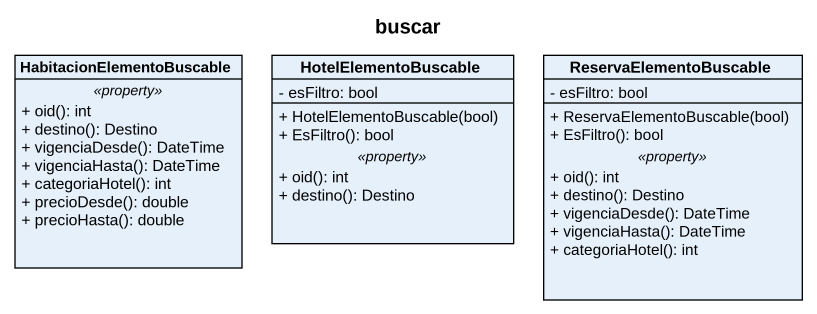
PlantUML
@startuml
title buscar
hide circle
hide empty members
skinparam classAttributeIconSize 0
class HabitacionElementoBuscable {
  .. <<property>> ..
  + oid(): int
  + destino(): Destino
  + vigenciaDesde(): DateTime
  + vigenciaHasta(): DateTime
  + categoriaHotel(): int
  + precioDesde(): double
  + precioHasta(): double
}
class HotelElementoBuscable {
  - esFiltro: bool
  --
  + HotelElementoBuscable(bool)
  + EsFiltro(): bool
  .. <<property>> ..
  + oid(): int
  + destino(): Destino
}
class ReservaElementoBuscable {
  - esFiltro: bool
  --
  + ReservaElementoBuscable(bool)
  + EsFiltro(): bool
  .. <<property>> ..
  + oid(): int
  + destino(): Destino
  + vigenciaDesde(): DateTime
  + vigenciaHasta(): DateTime
  + categoriaHotel(): int
}
@enduml
